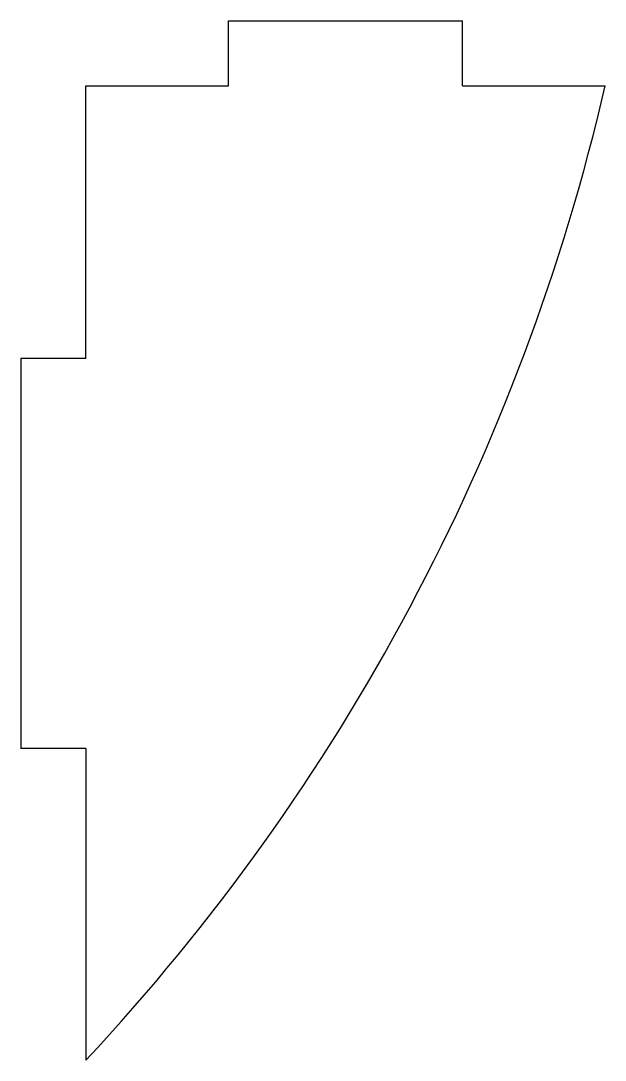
# Model space of a CAD drawing. Extents: x -0.62 to 0.5, y -0.88 to 1.12.
import ezdxf

# ---------------------------------------------------------------- set-up
doc = ezdxf.new("R2010")
doc.units = 0
doc.layers.add('VISIBLE', color=7, linetype='CONTINUOUS')

msp = doc.modelspace()

# ---------------------------------------------------------------- linework, layer by layer
at = {"layer": 'VISIBLE'}
for p, q in [((-0.225, 1.125), (0.225, 1.125)), ((-0.225, 1), (-0.225, 1.125)), ((0.225, 1), (0.225, 1.125)), ((-0.5, 1), (-0.225, 1)), ((-0.5, 0.475), (-0.5, 1)), ((0.225, 1), (0.5, 1)), ((-0.5, 0.475), (-0.625, 0.475)), ((-0.625, 0.475), (-0.625, -0.275)), ((-0.5, -0.275), (-0.625, -0.275)), ((-0.5, -0.275), (-0.5, -0.875))]:
    msp.add_line(p, q, dxfattribs=at)
msp.add_arc((-3.4838, 1.9205), 4.0888, 316.866, 346.989, dxfattribs=at)

doc.saveas('drawing.dxf')
